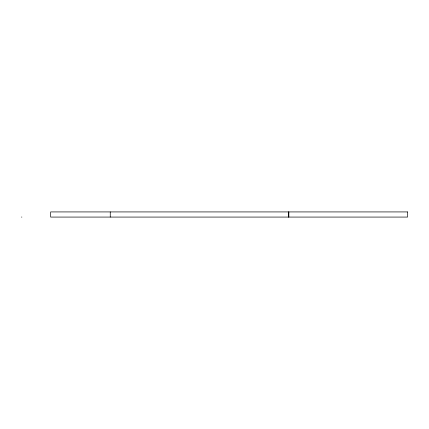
<?xml version="1.0" encoding="UTF-8"?>
<svg xmlns="http://www.w3.org/2000/svg" width="429" height="429" viewBox="0 0 429 429"><rect width="100%" height="100%" fill="white"/><g stroke="black" fill="none" stroke-linecap="round" stroke-linejoin="round"><path stroke-width="0.64" d="M21.45 217.074L21.879 217.074M288.819 211.926L288.819 217.074M288.706 211.926L288.706 217.074M110.253 211.926L110.253 217.074M407.55 211.926L50.665 211.926L50.665 217.074L407.55 217.074L407.55 211.926"/></g></svg>
